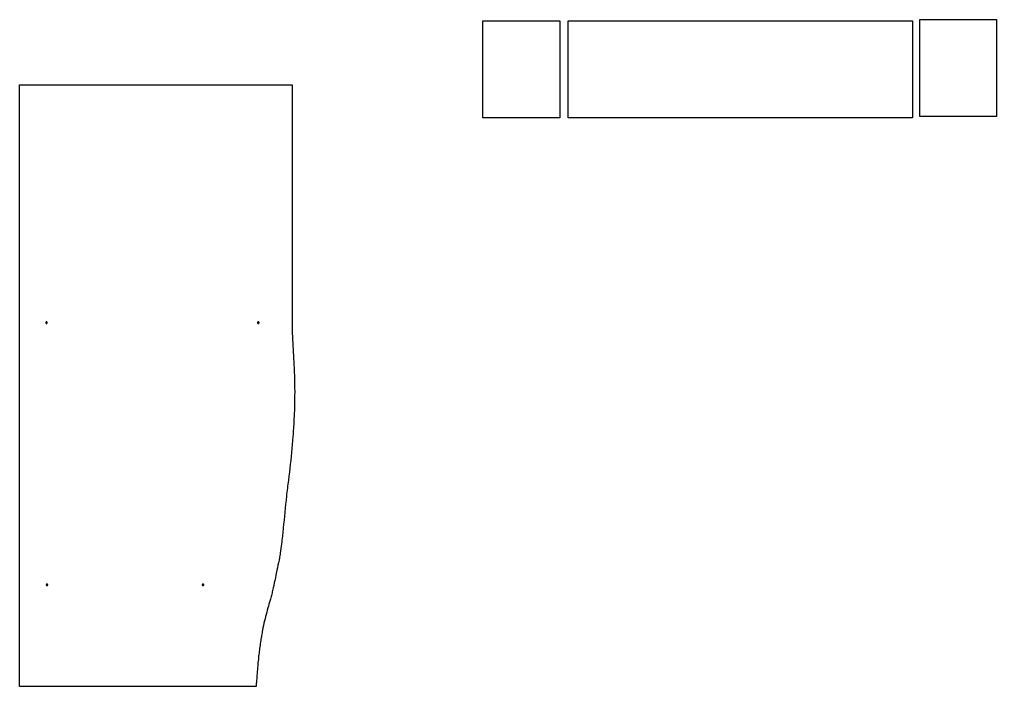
# Model space of a CAD drawing. Extents: x 487 to 8409, y -9760 to -1702.
# Drawn here: x 4160 to 6719, y -8409 to -6662 of the extents above; entities that cross this region are included whole.
import ezdxf

# ---------------------------------------------------------------- set-up
doc = ezdxf.new("R2010")
doc.units = 0
doc.layers.add('Default_Layer', color=1, linetype='CONTINUOUS')

msp = doc.modelspace()

# ---------------------------------------------------------------- linework, layer by layer
at = {"layer": 'Default_Layer'}
for points in [[(5373.7, -6919.3), (5373.7, -6665.3), (5574.7, -6665.3), (5574.7, -6919.3), (5373.7, -6919.3)], [(6499.2, -6919.3), (5597.2, -6919.3), (5597.2, -6665.3), (6499.2, -6665.3), (6499.2, -6919.3)], [(6518.1, -6915.8), (6518.1, -6661.8), (6719.1, -6661.8), (6719.1, -6915.8), (6518.1, -6915.8)], [(4159.5, -8409.2), (4159.5, -6833.1), (4835, -6833.1), (4874, -6833), (4874.2, -6967.1), (4874.2, -7479.8), (4876.9, -7546.1), (4877.1, -7546.1), (4877.4, -7551.3), (4877.8, -7556.5), (4878.1, -7561.7), (4878.4, -7567), (4878.7, -7572.2), (4879, -7577.4), (4879.2, -7582.6), (4879.4, -7587.8), (4879.6, -7593), (4879.8, -7598.2), (4879.9, -7603.4), (4880.1, -7608.6), (4880.2, -7613.8), (4880.2, -7619.1), (4880.3, -7624.3), (4880.3, -7629.5), (4880.4, -7634.7), (4880.4, -7639.9), (4880.3, -7645.1), (4880.3, -7650.3), (4880.2, -7655.6), (4880.2, -7660.8), (4880.1, -7666), (4879.9, -7671.2), (4879.8, -7676.4), (4879.7, -7681.6), (4879.5, -7686.8), (4879.3, -7692.1), (4879.1, -7697.3), (4878.9, -7702.5), (4878.6, -7707.7), (4878.4, -7712.9), (4878.1, -7718.1), (4877.8, -7723.3), (4877.5, -7728.5), (4877.2, -7733.7), (4876.8, -7738.9), (4876.5, -7744.2), (4876.1, -7749.4), (4875.7, -7754.6), (4874.9, -7765), (4874, -7775.4), (4873.1, -7785.8), (4872.1, -7796.2), (4871.1, -7806.5), (4870, -7816.9), (4868.9, -7827.3), (4867.7, -7837.7), (4866.5, -7848), (4865.2, -7858.4), (4863.9, -7868.7), (4862.6, -7879), (4861.9, -7884.3), (4861.2, -7889.5), (4860.6, -7894.7), (4860, -7900), (4859.4, -7905.2), (4858.8, -7910.5), (4857.7, -7921), (4856.6, -7931.5), (4855.6, -7942), (4853.6, -7963), (4852.6, -7973.5), (4851.5, -7984), (4850.5, -7994.6), (4849.4, -8005.1), (4848.3, -8015.6), (4847.7, -8020.8), (4847.1, -8026), (4846.5, -8031.3), (4845.8, -8036.5), (4845.1, -8041.7), (4844.5, -8047), (4843.4, -8054.9), (4842.8, -8058.8), (4842.3, -8062.8), (4841.6, -8066.7), (4841, -8070.6), (4840.6, -8072.6), (4840.2, -8074.5), (4839.8, -8076.5), (4839.4, -8078.4), (4838, -8085), (4836.6, -8091.6), (4835.2, -8098.2), (4833.9, -8104.8), (4831.2, -8118), (4829.8, -8124.6), (4828.4, -8131.2), (4827, -8137.8), (4825.6, -8144.4), (4824.1, -8150.9), (4822.6, -8157.5), (4821.8, -8160.8), (4821, -8164), (4820.2, -8167.3), (4819.3, -8170.6), (4818.5, -8173.8), (4817.6, -8177.1), (4816.7, -8180.3), (4815.8, -8183.5), (4812.9, -8193.5), (4811.5, -8198.4), (4810.1, -8203.4), (4808.6, -8209), (4807.1, -8214.7), (4805.6, -8220.4), (4804.2, -8226.1), (4802.7, -8231.8), (4801.4, -8237.5), (4800, -8243.6), (4798.7, -8249.7), (4797.4, -8255.8), (4796.2, -8261.9), (4795.5, -8265.2), (4794.9, -8268.6), (4794.3, -8271.9), (4793.7, -8275.3), (4793.1, -8278.7), (4792.5, -8282), (4792, -8285.4), (4791.5, -8288.8), (4790.8, -8292.9), (4790.2, -8297), (4789.6, -8301.1), (4789.1, -8305.2), (4788.5, -8309.3), (4788, -8313.4), (4787.5, -8317.5), (4787, -8321.6), (4786.5, -8325.8), (4786, -8329.9), (4785.6, -8334), (4785.2, -8338.1), (4784.3, -8346.4), (4783.6, -8354.6), (4783.1, -8359.8), (4782.7, -8364.9), (4782.2, -8370.1), (4781.8, -8375.2), (4781.4, -8380.4), (4781.1, -8385.5), (4780.4, -8395.8), (4779.9, -8402.5), (4779.5, -8409.2), (4159.5, -8409.2)], [(4228.2, -7456), (4228.2, -7456.2), (4228.2, -7456.4), (4228.3, -7456.6), (4228.3, -7456.8), (4228.4, -7457), (4228.5, -7457.1), (4228.6, -7457.3), (4228.8, -7457.4), (4228.9, -7457.6), (4229.1, -7457.7), (4229.2, -7457.8), (4229.4, -7457.9), (4229.6, -7457.9), (4229.8, -7458), (4230, -7458), (4230.2, -7458), (4230.4, -7458), (4230.6, -7458), (4230.8, -7457.9), (4231, -7457.9), (4231.1, -7457.8), (4231.3, -7457.7), (4231.5, -7457.6), (4231.6, -7457.4), (4231.7, -7457.3), (4231.8, -7457.1), (4231.9, -7457), (4232, -7456.8), (4232.1, -7456.6), (4232.1, -7456.4), (4232.2, -7456.2), (4232.2, -7456), (4232.2, -7455.8), (4232.1, -7455.6), (4232.1, -7455.4), (4232, -7455.2), (4231.9, -7455.1), (4231.8, -7454.9), (4231.7, -7454.8), (4231.6, -7454.6), (4231.5, -7454.5), (4231.3, -7454.4), (4231.1, -7454.3), (4231, -7454.2), (4230.8, -7454.1), (4230.6, -7454.1), (4230.4, -7454), (4230.2, -7454), (4230, -7454), (4229.8, -7454.1), (4229.6, -7454.1), (4229.4, -7454.2), (4229.2, -7454.3), (4229.1, -7454.4), (4228.9, -7454.5), (4228.8, -7454.6), (4228.6, -7454.8), (4228.5, -7454.9), (4228.4, -7455.1), (4228.3, -7455.2), (4228.3, -7455.4), (4228.2, -7455.6), (4228.2, -7455.8), (4228.2, -7456)], [(4783.1, -7456), (4783.1, -7456.2), (4783.2, -7456.4), (4783.2, -7456.6), (4783.3, -7456.8), (4783.4, -7457), (4783.5, -7457.1), (4783.6, -7457.3), (4783.7, -7457.4), (4783.9, -7457.6), (4784, -7457.7), (4784.2, -7457.8), (4784.3, -7457.9), (4784.5, -7457.9), (4784.7, -7458), (4784.9, -7458), (4785.1, -7458), (4785.3, -7458), (4785.5, -7458), (4785.7, -7457.9), (4785.9, -7457.9), (4786.1, -7457.8), (4786.2, -7457.7), (4786.4, -7457.6), (4786.5, -7457.4), (4786.7, -7457.3), (4786.8, -7457.1), (4786.9, -7457), (4787, -7456.8), (4787, -7456.6), (4787.1, -7456.4), (4787.1, -7456.2), (4787.1, -7456), (4787.1, -7455.8), (4787.1, -7455.6), (4787, -7455.4), (4787, -7455.2), (4786.9, -7455.1), (4786.8, -7454.9), (4786.7, -7454.8), (4786.5, -7454.6), (4786.4, -7454.5), (4786.2, -7454.4), (4786.1, -7454.3), (4785.9, -7454.2), (4785.7, -7454.1), (4785.5, -7454.1), (4785.3, -7454), (4785.1, -7454), (4784.9, -7454), (4784.7, -7454.1), (4784.5, -7454.1), (4784.3, -7454.2), (4784.2, -7454.3), (4784, -7454.4), (4783.9, -7454.5), (4783.7, -7454.6), (4783.6, -7454.8), (4783.5, -7454.9), (4783.4, -7455.1), (4783.3, -7455.2), (4783.2, -7455.4), (4783.2, -7455.6), (4783.1, -7455.8), (4783.1, -7456)], [(4229.4, -8143), (4229.4, -8143.2), (4229.5, -8143.4), (4229.5, -8143.6), (4229.6, -8143.8), (4229.7, -8144), (4229.8, -8144.1), (4229.9, -8144.3), (4230, -8144.4), (4230.1, -8144.6), (4230.3, -8144.7), (4230.5, -8144.8), (4230.6, -8144.9), (4230.8, -8144.9), (4231, -8145), (4231.2, -8145), (4231.4, -8145), (4231.6, -8145), (4231.8, -8145), (4232, -8144.9), (4232.2, -8144.9), (4232.4, -8144.8), (4232.5, -8144.7), (4232.7, -8144.6), (4232.8, -8144.4), (4233, -8144.3), (4233.1, -8144.1), (4233.2, -8144), (4233.3, -8143.8), (4233.3, -8143.6), (4233.4, -8143.4), (4233.4, -8143.2), (4233.4, -8143), (4233.4, -8142.8), (4233.4, -8142.6), (4233.3, -8142.4), (4233.3, -8142.2), (4233.2, -8142.1), (4233.1, -8141.9), (4233, -8141.8), (4232.8, -8141.6), (4232.7, -8141.5), (4232.5, -8141.4), (4232.4, -8141.3), (4232.2, -8141.2), (4232, -8141.1), (4231.8, -8141.1), (4231.6, -8141), (4231.4, -8141), (4231.2, -8141), (4231, -8141.1), (4230.8, -8141.1), (4230.6, -8141.2), (4230.5, -8141.3), (4230.3, -8141.4), (4230.1, -8141.5), (4230, -8141.6), (4229.9, -8141.8), (4229.8, -8141.9), (4229.7, -8142.1), (4229.6, -8142.2), (4229.5, -8142.4), (4229.5, -8142.6), (4229.4, -8142.8), (4229.4, -8143)], [(4638.1, -8143), (4638.1, -8143.2), (4638.2, -8143.4), (4638.2, -8143.6), (4638.3, -8143.8), (4638.4, -8144), (4638.5, -8144.1), (4638.6, -8144.3), (4638.7, -8144.4), (4638.9, -8144.6), (4639, -8144.7), (4639.2, -8144.8), (4639.3, -8144.9), (4639.5, -8144.9), (4639.7, -8145), (4639.9, -8145), (4640.1, -8145), (4640.3, -8145), (4640.5, -8145), (4640.7, -8144.9), (4640.9, -8144.9), (4641.1, -8144.8), (4641.2, -8144.7), (4641.4, -8144.6), (4641.5, -8144.4), (4641.7, -8144.3), (4641.8, -8144.1), (4641.9, -8144), (4642, -8143.8), (4642, -8143.6), (4642.1, -8143.4), (4642.1, -8143.2), (4642.1, -8143), (4642.1, -8142.8), (4642.1, -8142.6), (4642, -8142.4), (4642, -8142.2), (4641.9, -8142.1), (4641.8, -8141.9), (4641.7, -8141.8), (4641.5, -8141.6), (4641.4, -8141.5), (4641.2, -8141.4), (4641.1, -8141.3), (4640.9, -8141.2), (4640.7, -8141.1), (4640.5, -8141.1), (4640.3, -8141), (4640.1, -8141), (4639.9, -8141), (4639.7, -8141.1), (4639.5, -8141.1), (4639.3, -8141.2), (4639.2, -8141.3), (4639, -8141.4), (4638.9, -8141.5), (4638.7, -8141.6), (4638.6, -8141.8), (4638.5, -8141.9), (4638.4, -8142.1), (4638.3, -8142.2), (4638.2, -8142.4), (4638.2, -8142.6), (4638.1, -8142.8), (4638.1, -8143)]]:
    msp.add_lwpolyline(points, close=True, dxfattribs=at)

doc.saveas('drawing.dxf')
